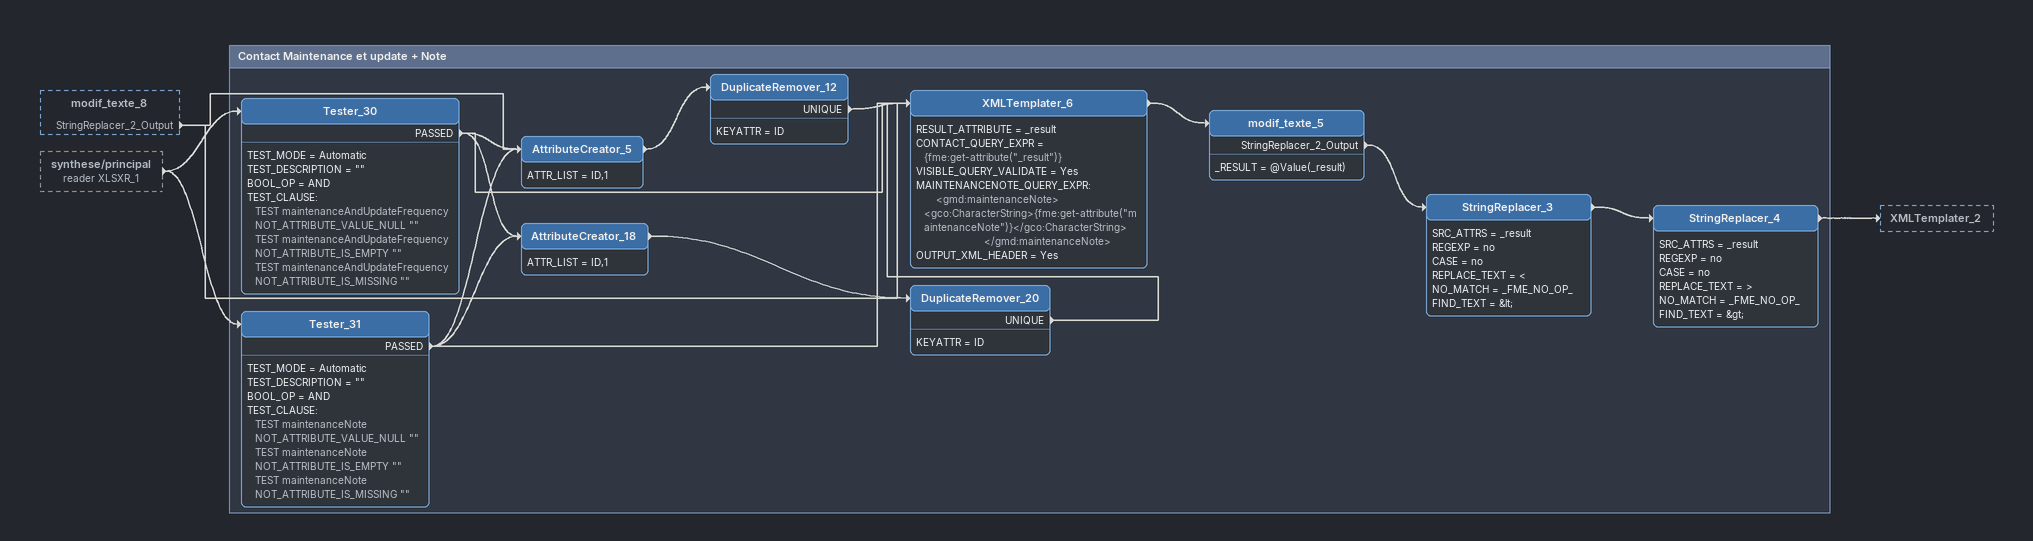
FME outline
modif_texte_8 [outside]
    StringReplacer_2_Output -> XMLTemplater_6
    StringReplacer_2_Output -> AttributeCreator_5
synthese/principal (reader XLSXR_1) [outside]
    -> Tester_30
    -> Tester_31

Bookmark: Contact Maintenance et update + Note
Tester_30
    TEST_MODE = Automatic
    TEST_DESCRIPTION = ""
    BOOL_OP = AND
    TEST_CLAUSE:
      TEST maintenanceAndUpdateFrequency NOT_ATTRIBUTE_VALUE_NULL ""
      TEST maintenanceAndUpdateFrequency NOT_ATTRIBUTE_IS_EMPTY ""
      TEST maintenanceAndUpdateFrequency NOT_ATTRIBUTE_IS_MISSING ""
    PASSED -> XMLTemplater_6
    PASSED -> AttributeCreator_5
    PASSED -> AttributeCreator_18
Tester_31
    TEST_MODE = Automatic
    TEST_DESCRIPTION = ""
    BOOL_OP = AND
    TEST_CLAUSE:
      TEST maintenanceNote NOT_ATTRIBUTE_VALUE_NULL ""
      TEST maintenanceNote NOT_ATTRIBUTE_IS_EMPTY ""
      TEST maintenanceNote NOT_ATTRIBUTE_IS_MISSING ""
    PASSED -> XMLTemplater_6
    PASSED -> AttributeCreator_5
    PASSED -> AttributeCreator_18
AttributeCreator_5
    ATTR_LIST = ID,1
    -> DuplicateRemover_12
DuplicateRemover_12
    KEYATTR = ID
    UNIQUE -> XMLTemplater_6
AttributeCreator_18
    ATTR_LIST = ID,1
    -> DuplicateRemover_20
DuplicateRemover_20
    KEYATTR = ID
    UNIQUE -> XMLTemplater_6
XMLTemplater_6
    RESULT_ATTRIBUTE = _result
    CONTACT_QUERY_EXPR = {fme:get-attribute("_result")}
    VISIBLE_QUERY_VALIDATE = Yes
    MAINTENANCENOTE_QUERY_EXPR:
      	<gmd:maintenanceNote>
                          <gco:CharacterString>{fme:get-attribute("maintenanceNote")}</gco:CharacterString>
                          </gmd:maintenanceNote>
    OUTPUT_XML_HEADER = Yes
    -> modif_texte_5
modif_texte_5
    _RESULT = @Value(_result)
    StringReplacer_2_Output -> StringReplacer_3
StringReplacer_3
    SRC_ATTRS = _result
    REGEXP = no
    CASE = no
    REPLACE_TEXT = <
    NO_MATCH = _FME_NO_OP_
    FIND_TEXT = &lt;
    -> StringReplacer_4
StringReplacer_4
    SRC_ATTRS = _result
    REGEXP = no
    CASE = no
    REPLACE_TEXT = >
    NO_MATCH = _FME_NO_OP_
    FIND_TEXT = &gt;
    -> XMLTemplater_2
